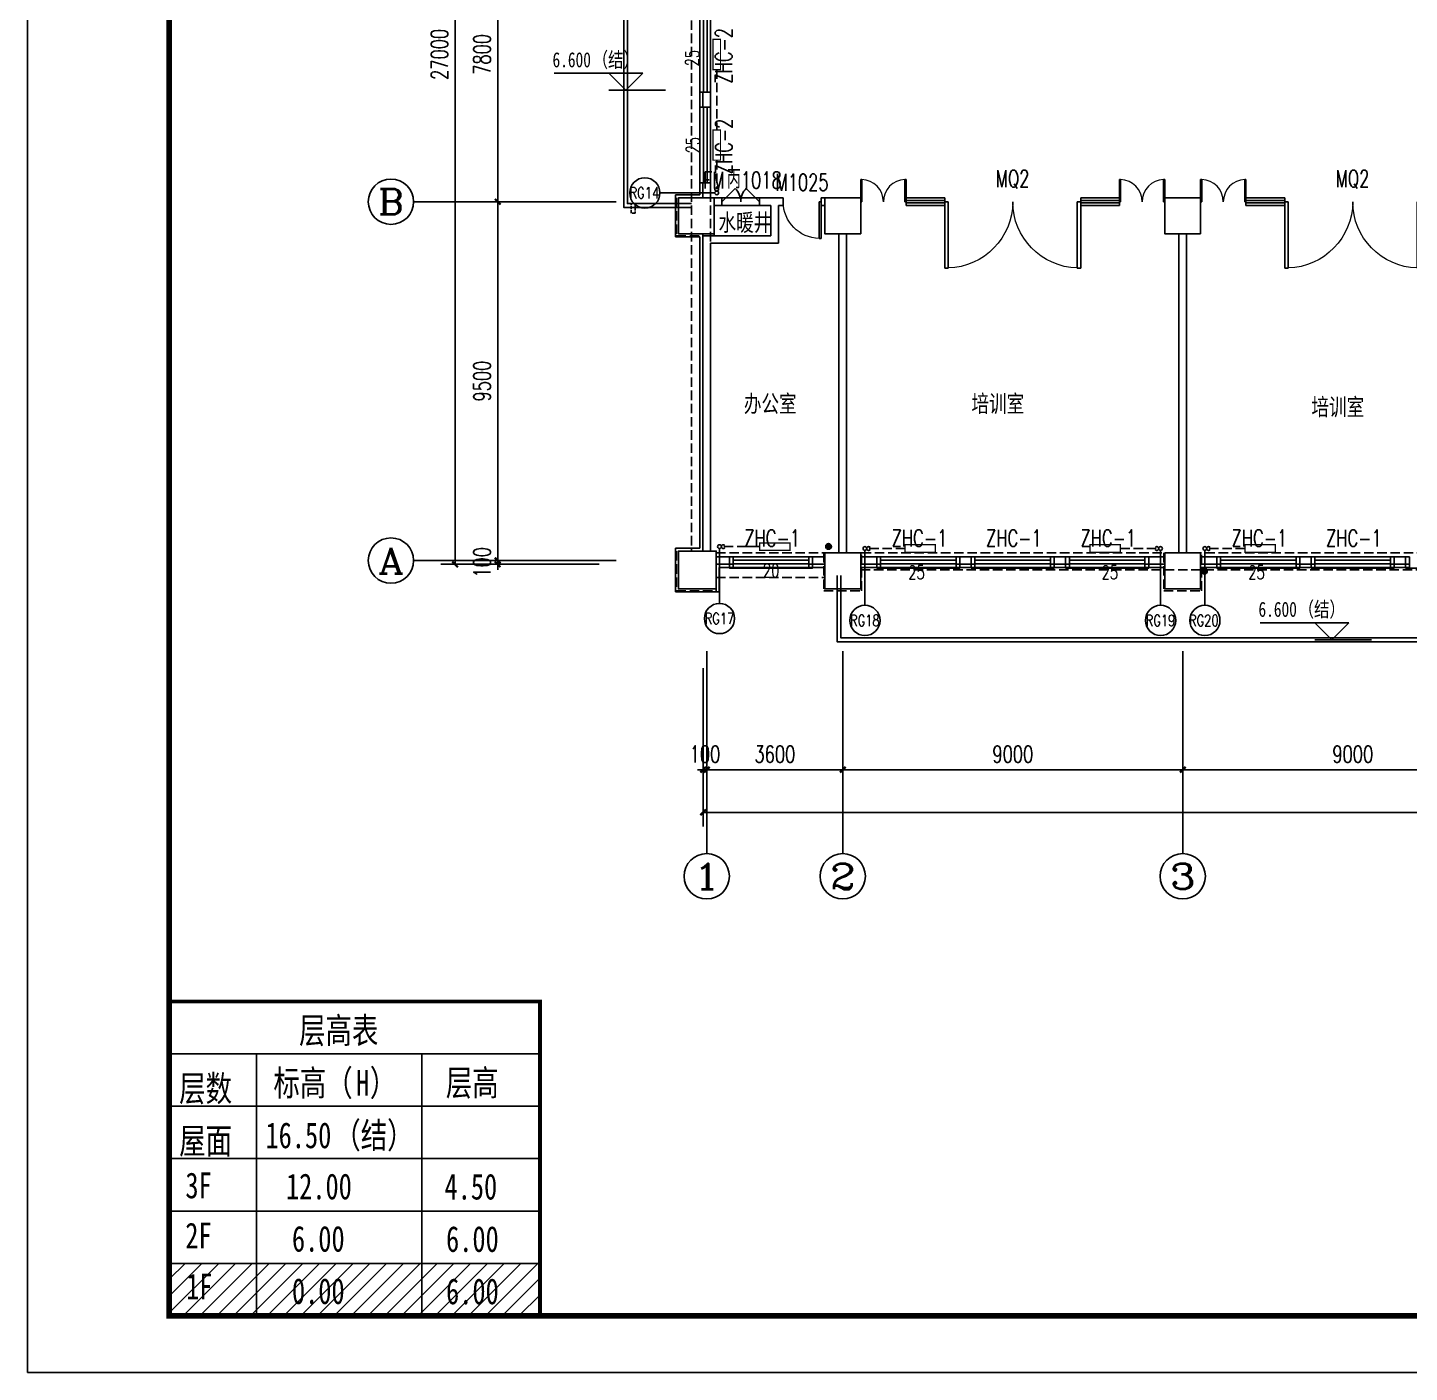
# Model space of a CAD drawing. Extents: x -37230 to 424755, y -141014 to 127947.
# Drawn here: x 144649 to 181228, y -3727 to 31874 of the extents above; entities that cross this region are included whole.
import ezdxf
from ezdxf.enums import TextEntityAlignment as Align

# ---------------------------------------------------------------- set-up
doc = ezdxf.new("R2010")
doc.units = 0
doc.header["$LTSCALE"] = 1000
doc.header["$MEASUREMENT"] = 0
doc.linetypes.add('DASH', pattern=[0.35, 0.25, -0.1])
for name, color, linetype in [('AXIS', 3, 'Continuous'), ('AXIS_TEXT', 7, 'Continuous'), ('COLUMN', 8, 'Continuous'), ('DIM-暖供水', 3, 'Continuous'), ('LINE_LOOK(看线)', 215, 'Continuous'), ('PIPE-暖供支管', 4, 'Continuous'), ('PIPE-暖回支管', 4, 'DASH'), ('PUB_TAB(表格及表格文字)', 7, 'Continuous'), ('S_GROUND(给排水)', 143, 'Continuous'), ('S_SURFACE(面层)', 62, 'Continuous'), ('SURFACE', 5, 'Continuous'), ('TH-散热器', 4, 'Continuous'), ('TH_TEXT', 7, 'Continuous'), ('TWT_TITLE', 7, 'Continuous'), ('WINDOW_TEXT', 8, 'Continuous'), ('暖通底图', 8, 'Continuous')]:
    doc.layers.add(name, color=color, linetype=linetype)
doc.styles.add('-宋体', font='', dxfattribs={"width": 0.75})
doc.styles.add('_TCH_AXIS', font='COMPLEX', dxfattribs={"bigfont": 'GBCBIG'})
doc.styles.add('_TCH_DIM', font='SIMPLEX', dxfattribs={"bigfont": 'GBCBIG'})
doc.styles.add('_TCH_DIM_T3', font='SIMPLEX', dxfattribs={"width": 0.705882, "bigfont": 'GBCBIG'})
doc.styles.add('_TCH_WINDOW', font='SIMPLEX', dxfattribs={"height": 3.5, "bigfont": 'GBCBIG'})
doc.styles.add('_THVAC_SERIAL', font='COMPLEX', dxfattribs={"width": 0.8, "height": 3.5, "bigfont": 'HZTXT'})
doc.styles.add('COMPLEX', font='COMPLEX')
doc.styles.add('DIM_FONT', font='SIMPLEX', dxfattribs={"width": 0.7, "bigfont": 'GBCBIG'})
doc.styles.get('-宋体').set_extended_font_data('SimSun')
doc.dimstyles.new('_TCH_ARCH&&150', dxfattribs={"dimscale": 1.5, "dimtxt": 350, "dimasz": 100, "dimexe": 250, "dimexo": 300, "dimgap": 100, "dimtad": 1, "dimdec": 0, "dimzin": 0, "dimdsep": 46, "dimtxsty": 'DIM_FONT', "dimblk": 'ARCHTICK', "dimcen": 0.09, "dimclrt": 7, "dimazin": 2, "dimtfac": 1, "dimtdec": 0, "dimtix": 1, "dimtmove": 2, "dimatfit": 3, "dimfxl": 0, "dimtolj": 1, "dimtzin": 0, "dimarcsym": 0})

# ---------------------------------------------------------------- blocks, each defined once
blk = doc.blocks.new('geipaishuiguan')
at = {"layer": 'S_GROUND(给排水)'}
for p, q in [((-50313, 82116), (-50313, 81971)), ((-50275, 82043), (-50313, 82043)), ((-50275, 82116), (-50275, 81971))]:
    blk.add_line(p, q, dxfattribs=at)
for radius in [75, 50]:
    blk.add_circle((-50294, 82043), radius, dxfattribs=at)
blk = doc.blocks.new('DSAAAAAAAAAAAHHHHHHHHHHDSAAAAAACCE')
at = {"layer": 'S_SURFACE(面层)', "linetype": 'DASH'}
for p, q in [((67391, 144939), (66391, 144939)), ((66391, 144939), (66391, 143939)), ((67391, 143939), (67391, 144939)), ((66391, 143939), (67391, 143939)), ((67441, 135589), (66391, 135589)), ((66391, 135589), (66391, 134539)), ((67441, 134539), (67441, 135589)), ((71291, 135539), (70291, 135539)), ((70291, 135539), (70291, 134539)), ((71291, 134539), (71291, 135539)), ((80291, 135539), (79291, 135539)), ((79291, 135539), (79291, 134539)), ((80291, 134539), (80291, 135539)), ((66391, 134539), (67441, 134539)), ((70291, 134539), (71291, 134539)), ((79291, 134539), (80291, 134539))]:
    blk.add_line(p, q, dxfattribs=at)
blk = doc.blocks.new('gouzaozhuyi')
at = {"layer": 'COLUMN'}
blk.add_lwpolyline([(-113223, -21566), (-113223, -21866), (-113323, -21866), (-113323, -21566), (-113223, -21566)], dxfattribs=at)
blk = doc.blocks.new('_ArchTick')
at = {"color": 0, "linetype": 'ByBlock', "const_width": 0.4}
blk.add_lwpolyline([(-0.5, -0.5), (0.5, 0.5)], dxfattribs=at)
blk = doc.blocks.new('*D70')
at = {"layer": 'AXIS', "color": 0, "lineweight": -2}
for p, q in [((64341, 35065), (61278, 35065)), ((61653, 27265), (61653, 35065)), ((64341, 27265), (61278, 27265))]:
    blk.add_line(p, q, dxfattribs=at)
at = {"layer": 'Defpoints', "color": 0}
for p in [(61653, 35065), (64791, 35065), (64791, 27265)]:
    blk.add_point(p, dxfattribs=at)
at = {"layer": 'AXIS', "color": 0, "lineweight": -2, "xscale": 150, "yscale": 150, "zscale": 150}
for p, rotation in [((61653, 35065), 90), ((61653, 27265), 270)]:
    blk.add_blockref('_ArchTick', p, dxfattribs=dict(at, rotation=rotation))
at = {"layer": 'AXIS', "color": 7, "insert": (61240, 31165), "char_height": 446.2, "attachment_point": 5, "rotation": 90, "style": '_TCH_DIM_T3'}
blk.add_mtext('\\A1;7800', dxfattribs=at)
blk = doc.blocks.new('*D71')
at = {"layer": 'AXIS', "color": 0, "lineweight": -2}
for p, q in [((64341, 27265), (61278, 27265)), ((61653, 17765), (61653, 27265)), ((64341, 17765), (61278, 17765))]:
    blk.add_line(p, q, dxfattribs=at)
at = {"layer": 'Defpoints', "color": 0}
for p in [(61653, 27265), (64791, 27265), (64791, 17765)]:
    blk.add_point(p, dxfattribs=at)
at = {"layer": 'AXIS', "color": 0, "lineweight": -2, "xscale": 150, "yscale": 150, "zscale": 150}
for p, rotation in [((61653, 27265), 90), ((61653, 17765), 270)]:
    blk.add_blockref('_ArchTick', p, dxfattribs=dict(at, rotation=rotation))
at = {"layer": 'AXIS', "color": 7, "insert": (61240, 22515), "char_height": 446.2, "attachment_point": 5, "rotation": 90, "style": '_TCH_DIM_T3'}
blk.add_mtext('\\A1;9500', dxfattribs=at)
blk = doc.blocks.new('*D72')
at = {"layer": 'AXIS', "color": 0, "lineweight": -2}
for p, q in [((64341, 17765), (61278, 17765)), ((64341, 17665), (61278, 17665)), ((61653, 17765), (61653, 17915)), ((61653, 17665), (61653, 17765)), ((61653, 17665), (61653, 17515))]:
    blk.add_line(p, q, dxfattribs=at)
at = {"layer": 'Defpoints', "color": 0}
for p in [(61653, 17765), (64791, 17765), (64791, 17665)]:
    blk.add_point(p, dxfattribs=at)
at = {"layer": 'AXIS', "color": 0, "lineweight": -2, "xscale": 150, "yscale": 150, "zscale": 150}
for p, rotation in [((61653, 17765), 270), ((61653, 17665), 90)]:
    blk.add_blockref('_ArchTick', p, dxfattribs=dict(at, rotation=rotation))
at = {"layer": 'AXIS', "color": 7, "insert": (61240, 17715), "char_height": 446.2, "attachment_point": 5, "rotation": 90, "style": '_TCH_DIM_T3'}
blk.add_mtext('\\A1;100', dxfattribs=at)
blk = doc.blocks.new('*D73')
at = {"layer": 'AXIS', "color": 0, "lineweight": -2}
for p, q in [((64341, 44665), (60149, 44665)), ((60524, 17665), (60524, 44665)), ((64341, 17665), (60149, 17665))]:
    blk.add_line(p, q, dxfattribs=at)
at = {"layer": 'Defpoints', "color": 0}
for p in [(60524, 44665), (64791, 44665), (64791, 17665)]:
    blk.add_point(p, dxfattribs=at)
at = {"layer": 'AXIS', "color": 0, "lineweight": -2, "xscale": 150, "yscale": 150, "zscale": 150}
for p, rotation in [((60524, 44665), 90), ((60524, 17665), 270)]:
    blk.add_blockref('_ArchTick', p, dxfattribs=dict(at, rotation=rotation))
at = {"layer": 'AXIS', "color": 7, "insert": (60111, 31165), "char_height": 446.2, "attachment_point": 5, "rotation": 90, "style": '_TCH_DIM_T3'}
blk.add_mtext('\\A1;27000', dxfattribs=at)
blk = doc.blocks.new('*D74')
at = {"layer": 'AXIS', "color": 0, "lineweight": -2}
for p, q in [((67091, 14915), (67091, 11852)), ((67191, 14915), (67191, 11852)), ((67091, 12227), (66941, 12227)), ((67091, 12227), (67191, 12227)), ((67191, 12227), (67341, 12227))]:
    blk.add_line(p, q, dxfattribs=at)
at = {"layer": 'Defpoints', "color": 0}
for p in [(67091, 15365), (67191, 15365), (67191, 12227)]:
    blk.add_point(p, dxfattribs=at)
at = {"layer": 'AXIS', "color": 0, "lineweight": -2, "xscale": 150, "yscale": 150, "zscale": 150}
blk.add_blockref('_ArchTick', (67091, 12227), dxfattribs=at)
at = {"layer": 'AXIS', "color": 0, "lineweight": -2, "xscale": 150, "yscale": 150, "zscale": 150, "rotation": 180}
blk.add_blockref('_ArchTick', (67191, 12227), dxfattribs=at)
at = {"layer": 'AXIS', "color": 7, "insert": (67141, 12639), "char_height": 446.2, "attachment_point": 5, "style": '_TCH_DIM_T3'}
blk.add_mtext('\\A1;100', dxfattribs=at)
blk = doc.blocks.new('*D75')
at = {"layer": 'AXIS', "color": 0, "lineweight": -2}
for p, q in [((67191, 14915), (67191, 11852)), ((70791, 14915), (70791, 11852)), ((67191, 12227), (70791, 12227))]:
    blk.add_line(p, q, dxfattribs=at)
at = {"layer": 'Defpoints', "color": 0}
for p in [(67191, 15365), (70791, 15365), (70791, 12227)]:
    blk.add_point(p, dxfattribs=at)
at = {"layer": 'AXIS', "color": 0, "lineweight": -2, "xscale": 150, "yscale": 150, "zscale": 150, "rotation": 180}
blk.add_blockref('_ArchTick', (67191, 12227), dxfattribs=at)
at = {"layer": 'AXIS', "color": 0, "lineweight": -2, "xscale": 150, "yscale": 150, "zscale": 150}
blk.add_blockref('_ArchTick', (70791, 12227), dxfattribs=at)
at = {"layer": 'AXIS', "color": 7, "insert": (68991, 12639), "char_height": 446.2, "attachment_point": 5, "style": '_TCH_DIM_T3'}
blk.add_mtext('\\A1;3600', dxfattribs=at)
blk = doc.blocks.new('*D76')
at = {"layer": 'AXIS', "color": 0, "lineweight": -2}
for p, q in [((70791, 14915), (70791, 11852)), ((79791, 14915), (79791, 11852)), ((70791, 12227), (79791, 12227))]:
    blk.add_line(p, q, dxfattribs=at)
at = {"layer": 'Defpoints', "color": 0}
for p in [(70791, 15365), (79791, 15365), (79791, 12227)]:
    blk.add_point(p, dxfattribs=at)
at = {"layer": 'AXIS', "color": 0, "lineweight": -2, "xscale": 150, "yscale": 150, "zscale": 150, "rotation": 180}
blk.add_blockref('_ArchTick', (70791, 12227), dxfattribs=at)
at = {"layer": 'AXIS', "color": 0, "lineweight": -2, "xscale": 150, "yscale": 150, "zscale": 150}
blk.add_blockref('_ArchTick', (79791, 12227), dxfattribs=at)
at = {"layer": 'AXIS', "color": 7, "insert": (75291, 12639), "char_height": 446.2, "attachment_point": 5, "style": '_TCH_DIM_T3'}
blk.add_mtext('\\A1;9000', dxfattribs=at)
blk = doc.blocks.new('*D77')
at = {"layer": 'AXIS', "color": 0, "lineweight": -2}
for p, q in [((79791, 14915), (79791, 11852)), ((88791, 14915), (88791, 11852)), ((79791, 12227), (88791, 12227))]:
    blk.add_line(p, q, dxfattribs=at)
at = {"layer": 'Defpoints', "color": 0}
for p in [(79791, 15365), (88791, 15365), (88791, 12227)]:
    blk.add_point(p, dxfattribs=at)
at = {"layer": 'AXIS', "color": 0, "lineweight": -2, "xscale": 150, "yscale": 150, "zscale": 150, "rotation": 180}
blk.add_blockref('_ArchTick', (79791, 12227), dxfattribs=at)
at = {"layer": 'AXIS', "color": 0, "lineweight": -2, "xscale": 150, "yscale": 150, "zscale": 150}
blk.add_blockref('_ArchTick', (88791, 12227), dxfattribs=at)
at = {"layer": 'AXIS', "color": 7, "insert": (84291, 12639), "char_height": 446.2, "attachment_point": 5, "style": '_TCH_DIM_T3'}
blk.add_mtext('\\A1;9000', dxfattribs=at)
blk = doc.blocks.new('*D83')
at = {"layer": 'AXIS', "color": 0, "lineweight": -2}
for p, q in [((67091, 14915), (67091, 10723)), ((116491, 14915), (116491, 10723)), ((67091, 11098), (116491, 11098))]:
    blk.add_line(p, q, dxfattribs=at)
at = {"layer": 'Defpoints', "color": 0}
for p in [(67091, 15365), (116491, 15365), (116491, 11098)]:
    blk.add_point(p, dxfattribs=at)
at = {"layer": 'AXIS', "color": 0, "lineweight": -2, "xscale": 150, "yscale": 150, "zscale": 150, "rotation": 180}
blk.add_blockref('_ArchTick', (67091, 11098), dxfattribs=at)
at = {"layer": 'AXIS', "color": 0, "lineweight": -2, "xscale": 150, "yscale": 150, "zscale": 150}
blk.add_blockref('_ArchTick', (116491, 11098), dxfattribs=at)
at = {"layer": 'AXIS', "color": 7, "insert": (91791, 11510), "char_height": 446.2, "attachment_point": 5, "style": '_TCH_DIM_T3'}
blk.add_mtext('\\A1;49400', dxfattribs=at)
blk = doc.blocks.new('我')
at = {"layer": 'TWT_TITLE'}
blk.add_lwpolyline([(-144001, -68537), (-54901, -68537), (-54901, -5537), (-144001, -5537)], close=True, dxfattribs=at)
at = {"layer": 'TWT_TITLE', "const_width": 150}
blk.add_lwpolyline([(-140251, -67037), (-56401, -67037), (-56401, -7037), (-140251, -7037)], close=True, dxfattribs=at)
blk = doc.blocks.new('_AXISO')
blk.add_circle((0, 0), 0.5)
at = {"layer": 'AXIS_TEXT', "style": 'COMPLEX', "width": 1.041667}
blk.add_attdef('A', text='', height=0.56, dxfattribs=at).set_placement((-0.25, -0.28), (0.25, -0.28), align=Align.FIT)
blk = doc.blocks.new('$DorLib2D$00000116')
at = {"color": 0}
for p, q in [((-0.5, 0), (-0.146, 0.354)), ((0.5, 0), (0.146, 0.354))]:
    blk.add_line(p, q, dxfattribs=at)
for centre, start, end in [((-0.5, 0), 0, 45), ((0.5, 0), 135, 180)]:
    blk.add_arc(centre, 0.5, start, end, dxfattribs=at)
blk = doc.blocks.new('$DorLib2D$00000001')
for p, q in [((0.45, 0.975), (0.5, 0.975)), ((0.45, 0), (0.45, 0.975)), ((0.5, 0), (0.5, 0.975)), ((0.5, 0), (0.45, 0))]:
    blk.add_line(p, q)
at = {"lineweight": 13}
blk.add_arc((0.475, 0), 0.975, 91.4693, 180, dxfattribs=at)
blk = doc.blocks.new('$WINLIB2D$00000001')
at = {"color": 0}
for points in [[(-0.5, 0.5), (-0.5, -0.5)], [(-0.5, 0.5), (0.5, 0.5)], [(0.5, -0.5), (0.5, 0.5)], [(0.5, 0.167), (-0.5, 0.167)], [(0.5, -0.167), (-0.5, -0.167)], [(-0.5, -0.5), (0.5, -0.5)]]:
    blk.add_lwpolyline(points, dxfattribs=at)
blk = doc.blocks.new('_FZH')
blk.add_lwpolyline([(-0.5, -0.5), (0.5, -0.5), (0.5, 0.5), (-0.5, 0.5)], close=True)
blk = doc.blocks.new('$DorLib2D$00000002')
for p, q in [((-0.5, 0), (-0.5, 0.4875)), ((-0.475, 0.4875), (-0.5, 0.4875)), ((-0.475, 0), (-0.475, 0.4875)), ((0.475, 0), (0.475, 0.4875)), ((0.475, 0.4875), (0.5, 0.4875)), ((0.5, 0), (0.5, 0.4875)), ((-0.5, 0), (-0.475, 0)), ((0.5, 0), (0.475, 0))]:
    blk.add_line(p, q)
at = {"lineweight": 13}
for centre, start, end in [((-0.4875, 0), 0, 88.53072), ((0.4875, 0), 91.46928, 180)]:
    blk.add_arc(centre, 0.4875, start, end, dxfattribs=at)
blk = doc.blocks.new('i')
at = {"layer": 'AXIS'}
for p1, p2, distance, picture, middle in [((64791.4, 17665.2), (64791.4, 44665.2), 4267.7, '*D73', (60111.2, 31165.2)), ((64791.4, 27265.2), (64791.4, 35065.2), 3138.6, '*D70', (61240.3, 31165.2)), ((64791.4, 17765.2), (64791.4, 27265.2), 3138.6, '*D71', (61240.3, 22515.2)), ((64791.4, 17665.2), (64791.4, 17765.2), 3138.6, '*D72', (61240.3, 17715.2)), ((67091.4, 15365.2), (67191.4, 15365.2), -3138.6, '*D74', (67141.4, 12639.1)), ((67091.4, 15365.2), (116491.4, 15365.2), -4267.7, '*D83', (91791.4, 11510)), ((67191.4, 15365.2), (70791.4, 15365.2), -3138.6, '*D75', (68991.4, 12639.1)), ((70791.4, 15365.2), (79791.4, 15365.2), -3138.6, '*D76', (75291.4, 12639.1)), ((79791.4, 15365.2), (88791.4, 15365.2), -3138.6, '*D77', (84291.4, 12639.1))]:
    dim = blk.add_aligned_dim(p1=p1, p2=p2, distance=distance, dimstyle='_TCH_ARCH&&150', dxfattribs=at)
    dim.commit()
    dim.dimension.update_dxf_attribs({"geometry": picture, "text_midpoint": middle})

msp = doc.modelspace()

# ---------------------------------------------------------------- hatches: boundary and pattern name
at = {"layer": 'LINE_LOOK(看线)'}
h = msp.add_hatch(dxfattribs=at)
h.set_pattern_fill('ANSI31', color=256, scale=198, style=0)
h.set_pattern_definition([(45, (29184.4, -248498.12), (-222.26134, 222.26134), [])])
h.paths.add_polyline_path([(148398.6, -841.4), (158212.7, -841.4), (158212.7, -2227.4), (148398.6, -2227.4)])

# ---------------------------------------------------------------- linework, layer by layer
at = {"color": 3}
for p, q in [((161388, 27498.3), (162841.1, 27498.3, 750)), ((162964, 16630.1), (162964, 18083.2, 750)), ((166814, 16580.1), (166814, 18033.2, 750)), ((174641.2, 16580.1), (174641.2, 18033.2, 750)), ((175814, 16580.1), (175814, 18033.2, 750))]:
    msp.add_line(p, q, dxfattribs=at)
at = {"layer": 'AXIS'}
for p, q in [((160227.6, 27265.2), (154867.6, 27265.2)), ((160227.6, 17765.2), (154867.6, 17765.2)), ((162627.6, 15365.2), (162627.6, 10005.2)), ((166227.6, 15365.2), (166227.6, 10005.2)), ((175227.6, 15365.2), (175227.6, 10005.2))]:
    msp.add_line(p, q, dxfattribs=at)
at = {"layer": 'DIM-暖供水'}
for centre in [(160988, 27498.3), (162964, 16230.1), (166814, 16180.1), (174641.2, 16180.1), (175814, 16180.1)]:
    msp.add_circle(centre, 400, dxfattribs=at)
at = {"layer": 'LINE_LOOK(看线)'}
msp.add_lwpolyline([(148398.6, -841.4), (158212.7, -841.4), (158212.7, -2227.4), (148398.6, -2227.4)], close=True, dxfattribs=at)
at = {"layer": 'PIPE-暖供支管', "linetype": 'Continuous'}
for centre in [(162891.1, 27498.3), (162964, 18133.2), (166814, 18083.2), (174641.2, 18083.2), (175814, 18083.2)]:
    msp.add_circle(centre, 50, dxfattribs=at)
at = {"layer": 'PIPE-暖回支管', "linetype": 'DASH'}
for p, q in [((162891.1, 30765.2), (162891.1, 29165.2)), ((162891.1, 28365.2), (162891.1, 27598.3)), ((164028.7, 18133.2), (163064, 18133.2)), ((167878.7, 18083.2), (166914, 18083.2)), ((173576.5, 18083.2), (174541.2, 18083.2)), ((176878.7, 18083.2), (175914, 18083.2))]:
    msp.add_line(p, q, dxfattribs=at)
for centre, start, end in [((162891.1, 27598.3), 135, 45), ((163064, 18133.2), 45, 315), ((166914, 18083.2), 45, 315), ((174541.2, 18083.2), 225, 135), ((175914, 18083.2), 45, 315)]:
    msp.add_arc(centre, 50, start, end, dxfattribs=at)
at = {"layer": 'PUB_TAB(表格及表格文字)', "const_width": 99}
msp.add_lwpolyline([(148383.3, -2227.4), (158212.7, -2227.4), (158212.7, 6088.6), (148383.3, 6088.6)], close=True, dxfattribs=at)
at = {"layer": 'PUB_TAB(表格及表格文字)'}
for points in [[(148383.3, 4702.6), (158212.7, 4702.6)], [(150711.8, 4702.6), (150711.8, -2227.4)], [(155083.4, 4702.6), (155083.4, -2227.4)], [(148383.3, 3316.6), (158212.7, 3316.6)], [(148383.3, 1930.6), (158212.7, 1930.6)], [(148383.3, 1930.6), (158212.7, 1930.6)], [(148383.3, 544.6), (158212.7, 544.6)], [(148383.3, -841.4), (158212.7, -841.4)]]:
    msp.add_lwpolyline(points, dxfattribs=at)
at = {"layer": 'SURFACE', "color": 8}
for p, q in [((162447.6, 30165.2), (162527.6, 30165.2)), ((162447.6, 29765.2), (162447.6, 30165.2)), ((162447.6, 29765.2), (162527.6, 29765.2)), ((162447.6, 27445.2), (161797.6, 27445.2)), ((161797.6, 27445.2), (161797.6, 26335.2)), ((162447.6, 27765.2), (162527.6, 27765.2)), ((162447.6, 27445.2), (162447.6, 27765.2)), ((161797.6, 26335.2), (162447.6, 26335.2)), ((162447.6, 26265.2), (162447.6, 26335.2)), ((162447.6, 18095.2), (162447.6, 26265.2)), ((162447.6, 18095.2), (161797.6, 18095.2)), ((161797.6, 18095.2), (161797.6, 16935.2)), ((163327.6, 17585.2), (162957.6, 17585.2)), ((162957.6, 16935.2), (162957.6, 17585.2)), ((163327.6, 17585.2), (163327.6, 17665.2)), ((165327.6, 17585.2), (165327.6, 17665.2)), ((165752.6, 17585.2), (165327.6, 17585.2)), ((167227.6, 17585.2), (166702.6, 17585.2)), ((167227.6, 17585.2), (167227.6, 17665.2)), ((169227.6, 17585.2), (169227.6, 17665.2)), ((169727.6, 17585.2), (169227.6, 17585.2)), ((169727.6, 17585.2), (169727.6, 17665.2)), ((171727.6, 17585.2), (171727.6, 17665.2)), ((172227.6, 17585.2), (171727.6, 17585.2)), ((172227.6, 17585.2), (172227.6, 17665.2)), ((174227.6, 17585.2), (174227.6, 17665.2)), ((174752.6, 17585.2), (174227.6, 17585.2)), ((176227.6, 17585.2), (175702.6, 17585.2)), ((176227.6, 17585.2), (176227.6, 17665.2)), ((178227.6, 17585.2), (178227.6, 17665.2)), ((178727.6, 17585.2), (178227.6, 17585.2)), ((178727.6, 17585.2), (178727.6, 17665.2)), ((180727.6, 17585.2), (180727.6, 17665.2)), ((181227.6, 17585.2), (180727.6, 17585.2)), ((181227.6, 17585.2), (181227.6, 17665.2)), ((161797.6, 16935.2), (162957.6, 16935.2))]:
    msp.add_line(p, q, dxfattribs=at)
at = {"layer": 'TH-散热器', "color": 3, "const_width": 35}
for points in [[(162791.1, 31565.2), (162791.1, 30765.2), (162991.1, 30765.2), (162991.1, 31565.2)], [(162791.1, 29165.2), (162791.1, 28365.2), (162991.1, 28365.2), (162991.1, 29165.2)], [(164828.7, 18233.2), (164028.7, 18233.2), (164028.7, 18033.2), (164828.7, 18033.2)], [(168678.7, 18183.2), (167878.7, 18183.2), (167878.7, 17983.2), (168678.7, 17983.2)], [(172776.5, 17983.2), (173576.5, 17983.2), (173576.5, 18183.2), (172776.5, 18183.2)], [(177678.7, 18183.2), (176878.7, 18183.2), (176878.7, 17983.2), (177678.7, 17983.2)]]:
    msp.add_lwpolyline(points, close=True, dxfattribs=at)
at = {"layer": '暖通底图', "color": 8, "linetype": 'DASH'}
for p, q in [((162227.6, 44315.2), (162227.6, 18015.2)), ((162727.6, 44315.2), (162727.6, 18015.2)), ((162877.6, 17965.2), (211577.6, 17965.2)), ((162877.6, 17315.2), (165752.6, 17315.2)), ((166702.6, 17515.2), (206952.6, 17515.2))]:
    msp.add_line(p, q, dxfattribs=at)
at = {"layer": '暖通底图', "color": 8}
for p, q in [((160936, 30666.6), (158588.5, 30666.6)), ((160486, 30216.6), (160036, 30666.6)), ((160486, 30216.6), (160936, 30666.6)), ((161536, 30216.6), (160036, 30216.6)), ((162727.6, 30165.2), (162527.6, 30165.2)), ((162527.6, 30165.2), (162527.6, 29765.2)), ((162727.6, 29765.2), (162727.6, 30165.2)), ((162527.6, 29765.2), (162727.6, 29765.2)), ((162727.6, 27765.2), (162527.6, 27765.2)), ((162527.6, 27765.2), (162527.6, 27365.2)), ((162727.6, 27365.2), (162727.6, 27765.2)), ((163027.6, 27365.2), (162827.6, 27365.2)), ((162827.6, 27165.2), (163027.6, 27165.2)), ((163027.6, 27165.2), (163027.6, 27365.2)), ((163027.6, 27365.2), (164027.6, 27365.2)), ((163027.6, 27165.2), (164027.6, 27165.2)), ((164427.6, 27365.2), (164027.6, 27365.2)), ((164027.6, 27365.2), (164027.6, 27165.2)), ((164027.6, 27165.2), (164327.6, 27165.2)), ((164327.6, 26365.2), (164327.6, 27165.2)), ((164652.6, 27365.2), (164427.6, 27365.2)), ((164527.6, 27165.2), (164652.6, 27165.2)), ((164527.6, 26165.2), (164527.6, 27165.2)), ((164652.6, 27165.2), (164652.6, 27365.2)), ((165752.6, 27365.2), (165652.6, 27365.2)), ((165652.6, 27365.2), (165652.6, 27165.2)), ((165652.6, 27165.2), (165752.6, 27165.2)), ((162527.6, 26265.2), (162527.6, 26415.2)), ((162727.6, 26365.2), (162727.6, 26415.2)), ((162727.6, 26365.2), (164327.6, 26365.2)), ((166127.6, 17965.2), (166127.6, 26415.2)), ((166327.6, 17965.2), (166327.6, 26415.2)), ((175127.6, 26415.2), (175127.6, 17965.2)), ((175327.6, 26415.2), (175327.6, 17965.2)), ((162527.6, 18015.2), (162527.6, 26265.2)), ((162727.6, 18015.2), (162727.6, 26165.2)), ((162727.6, 26165.2), (164527.6, 26165.2)), ((163327.6, 17865.2), (162877.6, 17865.2)), ((162877.6, 17665.2), (163327.6, 17665.2)), ((163327.6, 17665.2), (163327.6, 17865.2)), ((165327.6, 17565.2), (163327.6, 17565.2)), ((165752.6, 17865.2), (165327.6, 17865.2)), ((165327.6, 17865.2), (165327.6, 17665.2)), ((165327.6, 17665.2), (165752.6, 17665.2)), ((167227.6, 17865.2), (166702.6, 17865.2)), ((166702.6, 17665.2), (167227.6, 17665.2)), ((167227.6, 17665.2), (167227.6, 17865.2)), ((169227.6, 17565.2), (167227.6, 17565.2)), ((169727.6, 17865.2), (169227.6, 17865.2)), ((169227.6, 17865.2), (169227.6, 17665.2)), ((169227.6, 17665.2), (169727.6, 17665.2)), ((169727.6, 17665.2), (169727.6, 17865.2)), ((171727.6, 17565.2), (169727.6, 17565.2)), ((172227.6, 17865.2), (171727.6, 17865.2)), ((171727.6, 17865.2), (171727.6, 17665.2)), ((171727.6, 17665.2), (172227.6, 17665.2)), ((172227.6, 17665.2), (172227.6, 17865.2)), ((174227.6, 17565.2), (172227.6, 17565.2)), ((174752.6, 17865.2), (174227.6, 17865.2)), ((174227.6, 17865.2), (174227.6, 17665.2)), ((174227.6, 17665.2), (174752.6, 17665.2)), ((176227.6, 17865.2), (175702.6, 17865.2)), ((175702.6, 17665.2), (176227.6, 17665.2)), ((176227.6, 17665.2), (176227.6, 17865.2)), ((178227.6, 17565.2), (176227.6, 17565.2)), ((178727.6, 17865.2), (178227.6, 17865.2)), ((178227.6, 17865.2), (178227.6, 17665.2)), ((178227.6, 17665.2), (178727.6, 17665.2)), ((178727.6, 17665.2), (178727.6, 17865.2)), ((180727.6, 17565.2), (178727.6, 17565.2)), ((181227.6, 17865.2), (180727.6, 17865.2)), ((180727.6, 17865.2), (180727.6, 17665.2)), ((180727.6, 17665.2), (181227.6, 17665.2)), ((181227.6, 17665.2), (181227.6, 17865.2)), ((183227.6, 17565.2), (181227.6, 17565.2)), ((179625.1, 16117.6), (177277.6, 16117.6)), ((179175.1, 15667.6), (178725.1, 16117.6)), ((179175.1, 15667.6), (179625.1, 16117.6)), ((180225.1, 15667.6), (178725.1, 15667.6))]:
    msp.add_line(p, q, dxfattribs=at)
for points in [[(162527.6, 38215.2), (160427.6, 38215.2), (160427.6, 27115.2), (162227.6, 27115.2)], [(162527.6, 38115.2), (160527.6, 38115.2), (160527.6, 27215.2), (162227.6, 27215.2)], [(166077.6, 17365.2), (166077.6, 15615.2), (207577.6, 15615.2), (207577.6, 17365.2)], [(166177.6, 17365.2), (166177.6, 15715.2), (207477.6, 15715.2), (207477.6, 17365.2)]]:
    msp.add_lwpolyline(points, dxfattribs=at)
at = {"layer": '暖通底图', "color": 8, "linetype": 'DASH', "ltscale": 0.3}
msp.add_lwpolyline([(160727.6, 27215.2), (160727.6, 26965.2), (160627.6, 26965.2), (160627.6, 27215.2), (160727.6, 27215.2)], dxfattribs=at)

# ---------------------------------------------------------------- block references
for name, p in [('我', (288649.7, 64809.9)), ('i', (95439.2, 0.7))]:
    msp.add_blockref(name, p)
at = {"layer": 'AXIS'}
ref = msp.add_blockref('_AXISO', (154267.6, 27265.2), dxfattribs=dict(at, xscale=1200, yscale=1200, zscale=1200))
ref.add_attrib('A', 'B', dxfattribs={"layer": 'AXIS_TEXT', "height": 678.8, "style": '_TCH_AXIS', "width": 1.235294}).set_placement((153928.2, 26925.8), (154607, 26925.8), align=Align.FIT)
ref = msp.add_blockref('_AXISO', (154267.6, 17765.2), dxfattribs=dict(at, xscale=1200, yscale=1200, zscale=1200))
ref.add_attrib('A', 'A', dxfattribs={"layer": 'AXIS_TEXT', "height": 678.8, "style": '_TCH_AXIS', "width": 1.166667}).set_placement((153928.2, 17425.8), (154607, 17425.8), align=Align.FIT)
ref = msp.add_blockref('_AXISO', (162627.6, 9405.2), dxfattribs=dict(at, xscale=1200, yscale=1200, zscale=1200))
ref.add_attrib('A', '1', dxfattribs={"layer": 'AXIS_TEXT', "height": 678.8, "style": '_TCH_AXIS', "width": 2.333333}).set_placement((162288.2, 9065.8), (162967, 9065.8), align=Align.FIT)
ref = msp.add_blockref('_AXISO', (166227.6, 9405.2), dxfattribs=dict(at, xscale=1200, yscale=1200, zscale=1200))
ref.add_attrib('A', '2', dxfattribs={"layer": 'AXIS_TEXT', "height": 678.8, "style": '_TCH_AXIS', "width": 1.5}).set_placement((165888.2, 9065.8), (166567, 9065.8), align=Align.FIT)
ref = msp.add_blockref('_AXISO', (175227.6, 9405.2), dxfattribs=dict(at, xscale=1200, yscale=1200, zscale=1200))
ref.add_attrib('A', '3', dxfattribs={"layer": 'AXIS_TEXT', "height": 678.8, "style": '_TCH_AXIS', "width": 1.5}).set_placement((174888.2, 9065.8), (175567, 9065.8), align=Align.FIT)
at = {"layer": '暖通底图', "color": 8}
for name, p in [('DSAAAAAAAAAAAHHHHHHHHHHDSAAAAAACCE', (95436.2, -117573.7)), ('gouzaozhuyi', (276551, 39431.1)), ('gouzaozhuyi', (278651, 39431.1)), ('gouzaozhuyi', (280451, 39431.1)), ('gouzaozhuyi', (282551, 39431.1)), ('gouzaozhuyi', (282951, 39431.1)), ('gouzaozhuyi', (285051, 39431.1)), ('gouzaozhuyi', (285451, 39431.1)), ('gouzaozhuyi', (287551, 39431.1)), ('gouzaozhuyi', (289451, 39431.1)), ('gouzaozhuyi', (291551, 39431.1)), ('gouzaozhuyi', (291951, 39431.1)), ('gouzaozhuyi', (294051, 39431.1)), ('gouzaozhuyi', (294451, 39431.1))]:
    msp.add_blockref(name, p, dxfattribs=at)
ref = msp.add_blockref('$WINLIB2D$00000001', (162587.6, 31165.2), dxfattribs=dict(at, xscale=2000, yscale=280, zscale=280, rotation=90))
ref.add_attrib('A', 'ZHC-2', (163297.5, 30392.7), dxfattribs={"layer": 'WINDOW_TEXT', "color": 8, "height": 446.25, "rotation": 90, "style": '_TCH_WINDOW', "width": 0.705882})
ref = msp.add_blockref('$WINLIB2D$00000001', (162587.6, 28765.2), dxfattribs=dict(at, xscale=2000, yscale=280, zscale=280, rotation=90))
ref.add_attrib('A', 'ZHC-2', (163304.3, 27992.7), dxfattribs={"layer": 'WINDOW_TEXT', "color": 8, "height": 446.25, "rotation": 90, "style": '_TCH_WINDOW', "width": 0.705882})
ref = msp.add_blockref('$DorLib2D$00000001', (165152.6, 27265.2), dxfattribs=dict(at, xscale=1000, yscale=-1000, zscale=200))
ref.add_attrib('A', 'M1025', (164447.6, 27554.6), dxfattribs={"layer": 'WINDOW_TEXT', "color": 8, "height": 446.25, "style": '_TCH_WINDOW', "width": 0.705882})
at = {"layer": '暖通底图', "color": 8, "zscale": 200}
for name, p, xscale, yscale in [('$DorLib2D$00000002', (167302.6, 27265.2), 1200, 1200), ('$DorLib2D$00000002', (174152.6, 27265.2), 1200, 1200), ('$DorLib2D$00000002', (176302.6, 27265.2), 1200, 1200), ('$DorLib2D$00000116', (163527.6, 27265.2), -1000, 1000), ('$WINLIB2D$00000001', (168415.1, 27265.2), 1024.999999998807, 200), ('$WINLIB2D$00000001', (173040.1, 27265.2), 1025.000000001193, -200), ('$WINLIB2D$00000001', (177415.1, 27265.2), 1024.999999998807, 200)]:
    msp.add_blockref(name, p, dxfattribs=dict(at, xscale=xscale, yscale=yscale))
at = {"layer": '暖通底图', "color": 8}
ref = msp.add_blockref('$DorLib2D$00000002', (170727.6, 27265.2), dxfattribs=dict(at, xscale=3600, yscale=-3600, zscale=200))
ref.add_attrib('A', 'MQ2', (170277.6, 27654.6), dxfattribs={"layer": 'WINDOW_TEXT', "color": 8, "height": 446.25, "style": '_TCH_WINDOW', "width": 0.705882})
ref = msp.add_blockref('$DorLib2D$00000002', (179727.6, 27265.2), dxfattribs=dict(at, xscale=3600, yscale=-3600, zscale=200))
ref.add_attrib('A', 'MQ2', (179277.6, 27654.6), dxfattribs={"layer": 'WINDOW_TEXT', "color": 8, "height": 446.25, "style": '_TCH_WINDOW', "width": 0.705882})
for p, xscale, yscale, zscale, rotation in [((162352.6, 26890.2), 949.999999999116, 950, 950, 89.99999999997368), ((166227.6, 26890.2), 950.0000000014588, 950.0000000018044, 950.0000000018044, 89.99999999998596), ((175227.6, 26890.2), 950.0000000014588, 950.0000000018044, 950.0000000018044, 89.99999999998596), ((162377.6, 17515.2), 999.9999999998436, 1000.000000000058, 1000.000000000058, 89.99999999999667), ((166227.6, 17490.2), 950.0000000001492, 949.9999999998254, 949.9999999998254, 90.00000000000529), ((175227.6, 17490.2), 950.0000000001492, 949.9999999998254, 949.9999999998254, 90.00000000000529)]:
    msp.add_blockref('_FZH', p, dxfattribs=dict(at, xscale=xscale, yscale=yscale, zscale=zscale, rotation=rotation))
ref = msp.add_blockref('$WINLIB2D$00000001', (164327.6, 17725.2), dxfattribs=dict(at, xscale=2000, yscale=280, zscale=280, rotation=180))
ref.add_attrib('A', 'ZHC-1', (163622.6, 18134.6), dxfattribs={"layer": 'WINDOW_TEXT', "color": 8, "height": 446.25, "style": '_TCH_WINDOW', "width": 0.705882})
ref = msp.add_blockref('$WINLIB2D$00000001', (168227.6, 17725.2), dxfattribs=dict(at, xscale=2000, yscale=280, zscale=280, rotation=180))
ref.add_attrib('A', 'ZHC-1', (167522.6, 18134.6), dxfattribs={"layer": 'WINDOW_TEXT', "color": 8, "height": 446.25, "style": '_TCH_WINDOW', "width": 0.705882})
ref = msp.add_blockref('$WINLIB2D$00000001', (170727.6, 17725.2), dxfattribs=dict(at, xscale=2000, yscale=280, zscale=280, rotation=180))
ref.add_attrib('A', 'ZHC-1', (170022.6, 18134.6), dxfattribs={"layer": 'WINDOW_TEXT', "color": 8, "height": 446.25, "style": '_TCH_WINDOW', "width": 0.705882})
ref = msp.add_blockref('$WINLIB2D$00000001', (173227.6, 17725.2), dxfattribs=dict(at, xscale=2000, yscale=280, zscale=280, rotation=180))
ref.add_attrib('A', 'ZHC-1', (172522.6, 18134.6), dxfattribs={"layer": 'WINDOW_TEXT', "color": 8, "height": 446.25, "style": '_TCH_WINDOW', "width": 0.705882})
ref = msp.add_blockref('$WINLIB2D$00000001', (177227.6, 17725.2), dxfattribs=dict(at, xscale=2000, yscale=280, zscale=280, rotation=180))
ref.add_attrib('A', 'ZHC-1', (176522.6, 18134.6), dxfattribs={"layer": 'WINDOW_TEXT', "color": 8, "height": 446.25, "style": '_TCH_WINDOW', "width": 0.705882})
ref = msp.add_blockref('$WINLIB2D$00000001', (179727.6, 17725.2), dxfattribs=dict(at, xscale=2000, yscale=280, zscale=280, rotation=180))
ref.add_attrib('A', 'ZHC-1', (179022.6, 18134.6), dxfattribs={"layer": 'WINDOW_TEXT', "color": 8, "height": 446.25, "style": '_TCH_WINDOW', "width": 0.705882})
at = {"layer": '暖通底图', "color": 8, "linetype": 'Continuous', "xscale": -1}
msp.add_blockref('geipaishuiguan', (115558.5, -63903.1), dxfattribs=at)
at = {"layer": '暖通底图', "color": 8, "xscale": -1}
msp.add_blockref('geipaishuiguan', (125508.5, -64556.4), dxfattribs=at)

# ---------------------------------------------------------------- texts
at = {"layer": 'PUB_TAB(表格及表格文字)', "style": '-宋体', "width": 0.75}
for s, height, p in [('层高表', 683.54, (151834.9, 4983.6)), ('标高（', 683.54, (151155.6, 3593.8)), ('）', 683.5, (153707.5, 3593.8)), ('层数', 683.54, (148660.5, 3447.7)), ('H', 683.5, (153342.9, 3593.8)), ('层高', 683.54, (155719.9, 3597.6)), ('（结）', 683.54, (152767.6, 2207.8)), ('屋面', 683.54, (148660.5, 2061.7)), ('16.50', 683.54, (150944.8, 2207.8)), ('3F', 683.54, (148825.1, 881.4)), ('12.00', 683.54, (151487.9, 854.3)), ('4.50', 683.54, (155684.4, 848.1)), ('2F', 683.54, (148822.2, -446.6)), ('6.00', 683.54, (151646, -531.7)), ('6.00', 683.54, (155725.6, -537.9)), ('1F', 683.54, (148845, -1797)), ('0.00', 683.54, (151646, -1917.7)), ('6.00', 683.54, (155725.6, -1923.9))]:
    msp.add_text(s, height=height, dxfattribs=at).set_placement(p)
at = {"layer": 'TH_TEXT', "color": 3, "style": '_TCH_DIM', "width": 0.705882}
for p in [(162421.7, 30850.1), (162444.9, 28545.3)]:
    msp.add_text('25', height=360, rotation=90, dxfattribs=at).set_placement(p)
at = {"layer": 'TH_TEXT', "style": '_THVAC_SERIAL', "width": 0.752941}
for s, p in [('RG14', (160582.6, 27349.6)), ('RG17', (162569.4, 16081.3)), ('RG18', (166419.4, 16031.3)), ('RG19', (174246.5, 16031.3)), ('RG20', (175392.7, 16031.3))]:
    msp.add_text(s, height=297.5, dxfattribs=at).set_placement(p)
at = {"layer": 'TH_TEXT', "color": 3, "style": '_TCH_DIM', "width": 0.705882}
for s, p in [('20', (164113.7, 17321.9)), ('25', (167963.7, 17271.9)), ('25', (173080.1, 17271.9)), ('25', (176963.7, 17271.9))]:
    msp.add_text(s, height=360, dxfattribs=at).set_placement(p)
at = {"layer": 'WINDOW_TEXT', "color": 8, "style": '_TCH_WINDOW', "width": 0.705882}
for s, p in [('FM', (162533.3, 27613.5)), ('1018', (163531.9, 27613.5))]:
    msp.add_text(s, height=446.25, dxfattribs=at).set_placement(p)
at = {"layer": 'WINDOW_TEXT', "color": 8, "style": '_TCH_WINDOW'}
msp.add_text('丙', height=506.4, dxfattribs=at).set_placement((163163.3, 27613.5))
at = {"layer": '暖通底图', "color": 7, "style": '-宋体', "width": 0.75}
for s, p in [('6.600', (158543.5, 30824.1)), ('（结）', (159606.7, 30824.1)), ('6.600', (177232.6, 16275.1)), ('（结）', (178295.9, 16275.1))]:
    msp.add_text(s, height=398.73, dxfattribs=at).set_placement(p)
at = {"layer": '暖通底图', "color": 8, "style": '-宋体', "width": 0.75}
for s, p in [('水暖井', (162938.4, 26488.7)), ('办公室', (163609.7, 21690.6)), ('培训室', (169633.8, 21690.6)), ('培训室', (178633.8, 21603.9))]:
    msp.add_text(s, height=455.7, dxfattribs=at).set_placement(p)

doc.saveas('drawing.dxf')
